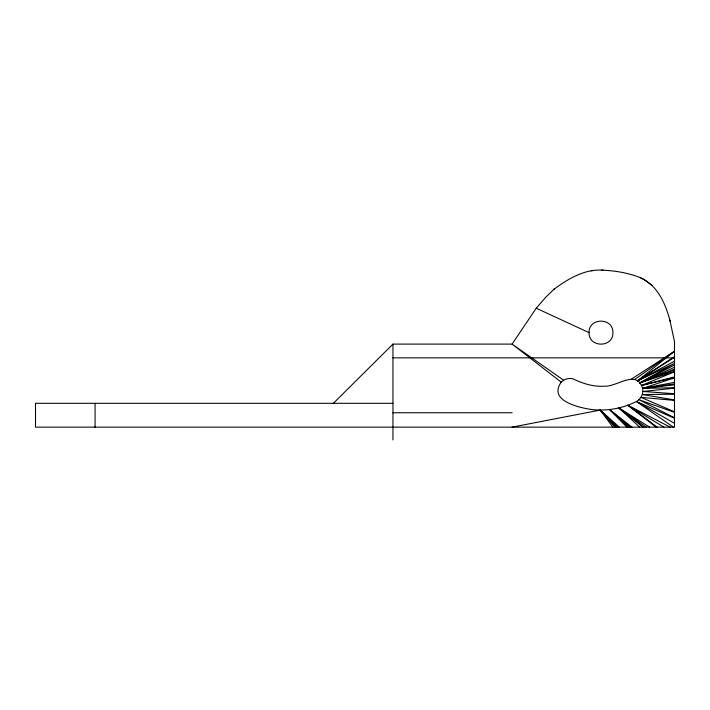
<?xml version="1.0" encoding="UTF-8"?>
<svg xmlns="http://www.w3.org/2000/svg" width="710" height="710" viewBox="0 0 710 710"><rect width="100%" height="100%" fill="white"/><g stroke="black" fill="none" stroke-linecap="round" stroke-linejoin="round"><path stroke-width="1.06" d="M589.069 332.635C588.492 317.334 613.476 317.334 612.899 332.635C613.476 347.944 588.492 347.944 589.069 332.635L536.245 308.22L512.096 344.101L392.95 344.101L333.372 403.315M561.228 382.158C547.951 400.626 578.543 407.496 590.897 409.421C606.447 411.365 622.457 408.578 636.435 401.496C641.103 399.055 643.713 393.526 642.621 388.37C636.337 368.694 616.733 387.314 604.192 386.16C593.107 387.012 582.519 383.347 572.642 378.732C568.541 377.835 564.157 379.149 561.228 382.158L512.096 344.101L563.642 380.187M536.245 308.22L546.061 296.931L554.501 288.775M553.835 289.361C567.201 279.527 582.768 269.871 599.985 270.084C613.387 270.457 627.036 272.507 639.577 277.379C657.407 284.603 665.625 303.844 670.169 321.328M631.554 378.998L674.5 351.255L637.429 380.88L674.5 363.396L639.799 382.885L674.5 371.436M674.5 351.255L634.616 379.548M674.5 361.239L637.429 380.88L674.5 356.686M637.429 380.88L674.5 357.192M674.5 365.002L639.799 382.885L674.5 369.937M674.5 367.292L639.799 382.885L674.5 369.218M674.5 377.463L641.574 385.441L674.5 371.774M674.5 387.713L642.621 388.37L674.5 377.853M641.574 385.441L674.5 376.939M512.096 427.145L600.261 410.078L619.289 427.145M674.5 384.847L642.621 388.37L674.5 382.362M591.253 270.758L592.992 270.501M642.621 388.37L674.5 383.968M674.5 388.175L642.878 391.476L674.5 393.722M601.468 270.093L603.251 270.102M674.5 394.21L642.328 394.529L674.5 399.925M392.95 357.849L674.5 357.849M392.95 403.315L35.5 403.315L35.5 427.145L674.5 427.145L674.5 341.599L669.885 320.237M392.95 412.75L512.096 412.75M674.5 400.413L640.997 397.343L674.5 411.827M674.5 412.368L638.991 399.721L674.5 417.782M640.722 277.93L643.295 279.172M673.399 427.145L636.435 401.496L674.5 418.288M670.222 427.145L627.853 405.277L656.173 427.145M636.435 401.496L674.5 423.355M663.912 427.145L627.853 405.277L657.22 427.145M639.674 427.145L618.871 407.993L649.65 427.145M644.298 279.749L651.966 285.402M643.1 427.145L618.871 407.993L646.375 427.145M618.871 407.993L643.846 427.145M631.998 427.145L609.624 409.599L626.894 427.145M630.187 427.145L609.624 409.599L628.474 427.145M617.682 427.145L600.261 410.078L612.837 427.145M616.236 427.145L600.261 410.078L614.958 427.145M392.95 344.101L392.95 439.925M95.078 403.315L95.078 427.145"/></g></svg>
